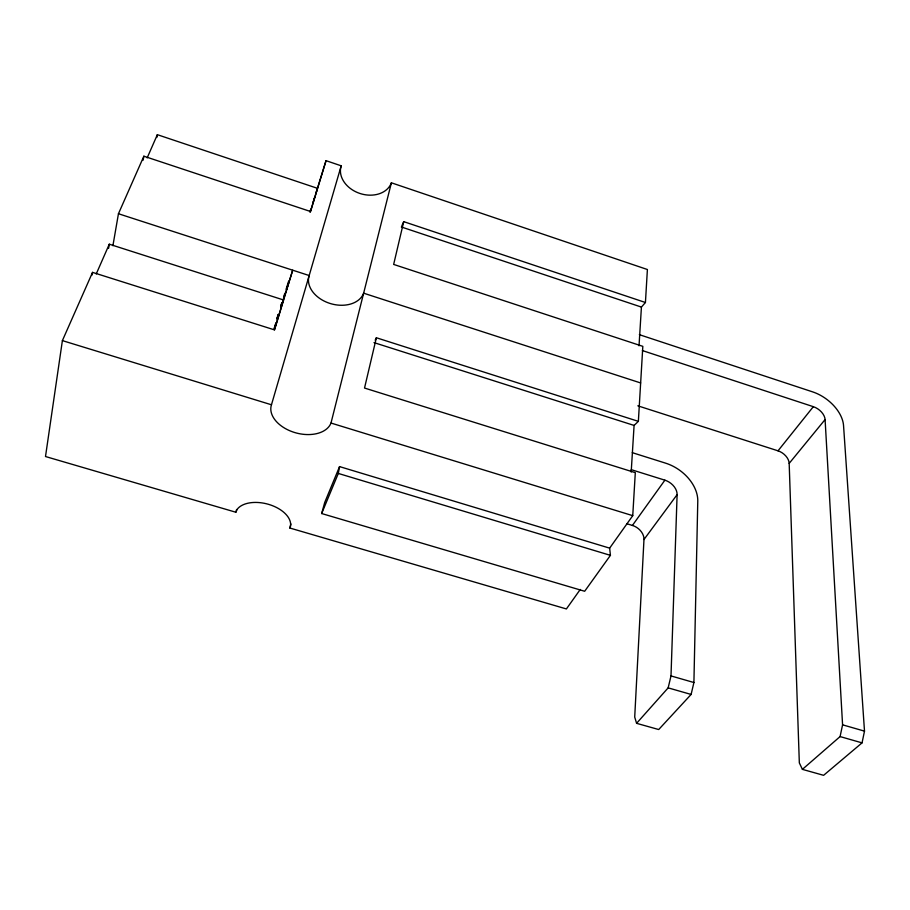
<?xml version="1.0" encoding="UTF-8"?>
<svg xmlns="http://www.w3.org/2000/svg" width="910" height="910" viewBox="0 0 910 910"><rect width="100%" height="100%" fill="white"/><g stroke="black" fill="none" stroke-linecap="round" stroke-linejoin="round"><path stroke-width="1.36" d="M631.233 469.651L664.891 480.173A13.889 9.817 35.1 0 1 677.108 494.665L643.973 539.528L634.714 717.069L636.579 723.325L658.704 729.536L691.111 694.444L693.909 682.523L697.777 501.103A36.662 25.935 35.2 0 0 665.597 463.156L632.291 452.668M636.579 723.325L668.156 687.869L671 675.925L677.108 494.665M609.643 548.139L339.555 466.602L324.722 502.445L321.662 513.536L584.675 591.261L610.428 555.35L609.643 548.139L632.746 515.663L635.305 472.654L364.523 388.047L376.376 337.758L638.365 421.353L642.824 346.346L393.655 264.423L403.721 221.653L645.429 302.495L647.397 269.519L391.391 182.808A26.492 20.475 18.1 0 1 359.689 193.386A26.492 20.475 18.1 0 1 341.204 165.813L326.03 160.672L315.781 193.659M631.187 472.074L634.088 425.425L638.365 421.353M639.025 345.8L641.425 307.091L645.429 302.495M281.179 306.772L292.701 270.202L274.536 329.898L92.547 272.374L62.392 340.613L45.5 456.524L235.838 512.228L237.271 509.19A28.335 16.494 14.5 0 1 270.441 504.936A28.335 16.494 14.5 0 1 290.301 527.117L289.824 528.016L566.395 608.949L580.261 589.452M92.115 275.002L92.547 272.374M108.586 248.35L109.291 244.198L283.488 299.959L274.399 329.784M112.908 245.7L118.448 213.736L143.871 156.201L310.56 211.518L326.03 160.672M321.662 513.536L338.315 473.439L339.555 466.602M143.132 160.171L143.871 156.201M156.816 137.467L157.35 134.68L317.465 188.325L310.253 212.007M637.808 405.814L778.016 450.825A12.239 8.076 36.7 0 1 789.175 463.395L799.333 762.898L802.404 769.36L823.607 775.32L862.043 742.867L864.5 731.139L843.547 425.584A33.602 21.305 36.2 0 0 812.584 391.857L639.343 334.664M802.404 769.36L840.078 736.577L842.58 724.826L825.086 419.555A12.729 8.065 36.2 0 0 813.335 406.679L642.38 350.566M62.392 340.613L271.464 404.779A31.167 20.02 15.1 0 0 294.522 432.477A31.167 20.02 15.1 0 0 331.001 423.048L391.391 182.808M289.824 528.016L290.881 523.933M271.464 404.779L341.204 165.813M235.838 512.228L236.634 509.509M277.015 318.363L278.221 314.394M277.004 318.818L278.232 314.78M280.701 306.704L281.929 302.666M309.912 211.973L310.754 209.266M312.847 203.01L314.53 197.675M280.678 306.477L281.918 302.541M283.567 297.286L284.83 293.27M286.093 289.255L288.618 281.236M274.172 328.521L275.855 322.982M277.152 319.08L278.369 314.985M280.894 306.988L282.236 302.905M282.987 300.323L285.217 293.475M286.491 289.425L289.039 281.338M274.342 328.442L276.06 323.027M277.334 318.955L278.824 314.724M96.232 273.967L109.291 244.198M147.158 157.896L157.35 134.68M401.81 225.907L403.721 221.653M375.182 340.192L376.376 337.758M627.081 523.807L632.416 525.434L664.891 480.173M778.016 450.825L813.335 406.679M789.175 463.395L825.086 419.555M668.156 687.869L691.111 694.444M842.58 724.826L864.5 731.139M671 675.925L693.909 682.523M840.078 736.577L862.043 742.867M338.315 473.439L610.428 555.35M331.001 423.048L632.746 515.663M373.999 342.615L634.088 425.425M118.448 213.736L309.184 275.537A28.642 20.43 16.4 0 0 329.716 303.349A28.642 20.43 16.4 0 0 363.647 293.191L640.651 382.951M401.333 226.977L641.425 307.091M632.416 525.434A13.297 9.76 35.7 0 1 643.973 539.528"/></g></svg>
